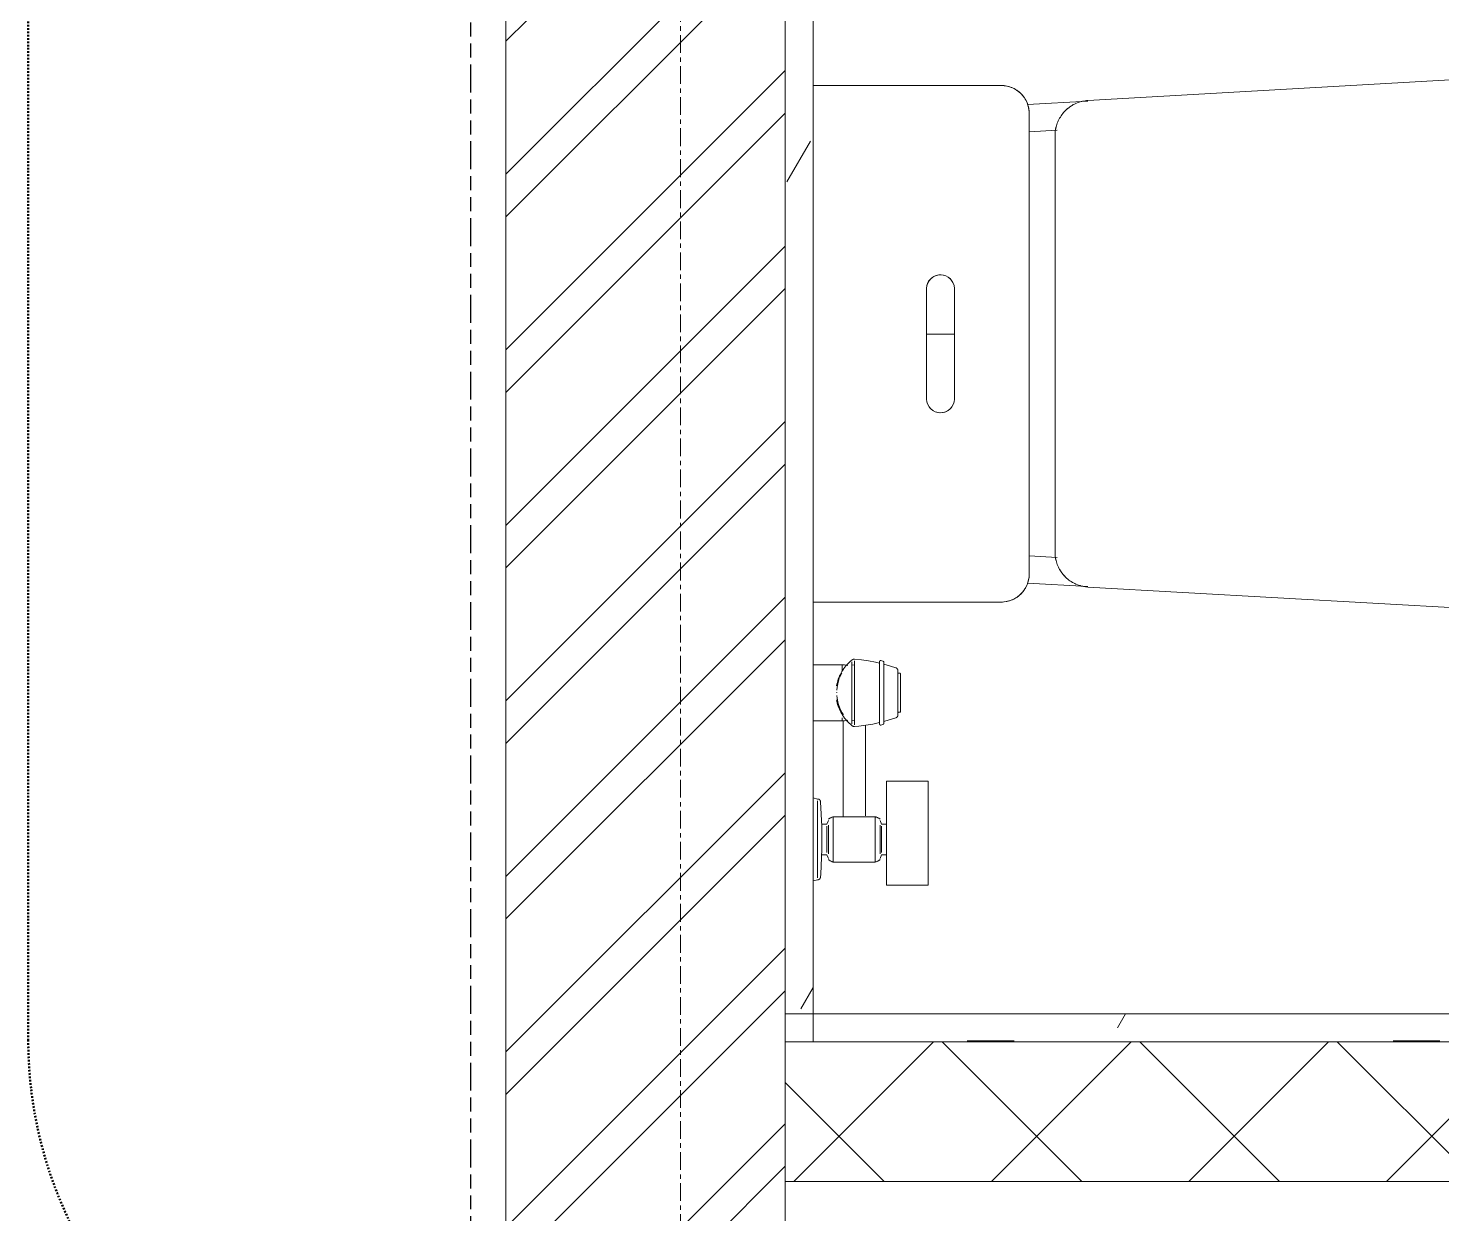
# Model space of a CAD drawing. Header units: millimetres. Extents: x -14329 to 996201, y -409013 to 338495.
# Drawn here: x -7581 to -6569, y -4086 to -3237 of the extents above; entities that cross this region are included whole.
import ezdxf

# ---------------------------------------------------------------- set-up
doc = ezdxf.new("R2010")
doc.units = ezdxf.units.MM
for name, pattern in [('Callout Boundary', [2.38125, 1.190625, -1.190625]), ('Double dash', [55, 20, -5, 10, -5, 10, -5]), ('Grid Line', [22.225, 12.7, -3.175, 3.175, -3.175])]:
    doc.linetypes.add(name, pattern=pattern)
for name, color, linetype, lineweight in [('A-ANNO-SYMB', 150, 'Continuous', 9), ('A-WALL', 113, 'Continuous', 9), ('A-WALL-PATT', 111, 'Continuous', 18), ('C-PROP-LINE', 91, 'Double dash', 25), ('P-SANR-FIXT', 6, 'Continuous', 9), ('S-GRID', 1, 'Continuous', 9)]:
    doc.layers.add(name, color=color, linetype=linetype, lineweight=lineweight)
pattern_1 = [(0, (0, 0), (406.4, 101.6), [33.528, -271.272, 33.528, -271.272, -1625.6]), (0, (0, 0), (406.4, 101.6), [-609.6, 33.528, -576.072, 33.528, -271.272, -711.2]), (0, (0, 0), (406.4, 101.6), [-1524, 33.528, -169.672, 33.528, -474.472]), (120, (152.4, 50.8), (-291.1882, 301.1527), [33.528, -271.272, 33.528, -271.272, -1625.6]), (120, (152.4, 50.8), (-291.1882, 301.1527), [-609.6, 33.528, -576.072, 33.528, -271.272, -711.2]), (120, (152.4, 50.8), (-291.1882, 301.1527), [-1524, 33.528, -169.672, 33.528, -474.472]), (240, (203.2, 254), (-115.2118, -402.7527), [33.528, -271.272, 33.528, -271.272, -1625.6]), (240, (203.2, 254), (-115.2118, -402.7527), [-609.6, 33.528, -576.072, 33.528, -271.272, -711.2]), (240, (203.2, 254), (-115.2118, -402.7527), [-1524, 33.528, -169.672, 33.528, -474.472])]

# ---------------------------------------------------------------- blocks, each defined once
blk = doc.blocks.new('Water_Closet_Toilet_19179 - 540 x 360mm-V6-Ground Floor Lvl')
at = {"layer": 'P-SANR-FIXT'}
for p, q in [((-185, 134.8), (-185, 0.1)), ((185, 0.1), (185, 134.8)), ((-39.7, 53.6), (39.7, 53.6)), ((6.9, 53.6), (-39.7, 53.6)), ((6.9, 33.6), (6.9, 53.6)), ((39.7, 53.6), (6.9, 53.6)), ((6.9, 53.6), (6.9, 33.6)), ((6.9, 33.6), (6.9, 53.6)), ((-39.7, 33.6), (39.7, 33.6)), ((-39.7, 33.6), (6.9, 33.6)), ((6.9, 33.6), (39.7, 33.6)), ((-185, 0.1), (-185, -0.7)), ((-171.5, -18.7), (-173.9, -62)), ((-153, -39.9), (-151.8, -19.9)), ((-145, -19.9), (145, -19.9)), ((151.8, -19.9), (153, -39.9)), ((173.9, -62), (171.5, -18.7)), ((149.3, -38.4), (-149.3, -38.4)), ((-163.4, -42.8), (-164.2, -43.4)), ((169.1, -48.2), (168.5, -47.4)), ((-174.3, -62), (-189.7, -333.9)), ((189.7, -333.9), (174.3, -62))]:
    blk.add_line(p, q, dxfattribs=at)
at = {"layer": 'P-SANR-FIXT', "flags": 128}
for points in [[(185, -0.9), (185, -0.1), (185, 0.1)], [(-145, -19.9), (-151.9, -19.9), (-158.7, -19.9), (-165, -19.9)], [(165, -19.9), (158.7, -19.9), (151.9, -19.9), (145, -19.9)], [(-149.3, -38.4), (-150.3, -38.4), (-151.3, -38.5), (-152.3, -38.6), (-153.3, -38.7), (-154.3, -38.9), (-155.2, -39.1), (-156.2, -39.4), (-157.2, -39.7), (-158.1, -40), (-159, -40.4), (-159.9, -40.8), (-160.8, -41.2), (-161.7, -41.7), (-162.6, -42.2), (-163.4, -42.8), (-164.2, -43.4), (-165, -44), (-165.8, -44.6), (-166.5, -45.3), (-167.2, -46), (-167.9, -46.7), (-168.6, -47.5), (-169.2, -48.3), (-169.8, -49.1), (-170.3, -49.9), (-170.9, -50.8), (-171.3, -51.6), (-171.8, -52.5), (-172.2, -53.4), (-172.6, -54.4), (-172.9, -55.3), (-173.2, -56.3), (-173.5, -57.2), (-173.7, -58.2), (-173.9, -59.2), (-174.1, -60.2), (-174.2, -61.2), (-174.3, -62)], [(-149.3, -38.4), (-150.3, -38.4), (-151.3, -38.5), (-152.3, -38.6), (-153.3, -38.7), (-154.3, -38.9), (-155.2, -39.1)], [(174.3, -62), (174.2, -61), (174.1, -60), (173.9, -59), (173.7, -58), (173.5, -57.1), (173.2, -56.1), (172.9, -55.2), (172.5, -54.2), (172.2, -53.3), (171.7, -52.4), (171.3, -51.5), (170.8, -50.6), (170.3, -49.8), (169.7, -49), (169.1, -48.2), (168.5, -47.4), (167.8, -46.6), (167.1, -45.9), (166.4, -45.2), (165.7, -44.5), (164.9, -43.9), (164.1, -43.3), (163.3, -42.7), (162.4, -42.2), (161.6, -41.7), (160.7, -41.2), (159.8, -40.7), (158.9, -40.3), (158, -40), (157, -39.6), (156.1, -39.4), (155.1, -39.1), (154.1, -38.9), (153.1, -38.7), (152.1, -38.6), (151.1, -38.5), (150.1, -38.4), (149.3, -38.4)], [(155.1, -39.1), (154.1, -38.9), (153.1, -38.7), (152.1, -38.6), (151.1, -38.5), (150.1, -38.4), (149.3, -38.4)], [(-173.2, -56.3), (-173.5, -57.2), (-173.7, -58.2), (-173.9, -59.2), (-174.1, -60.2), (-174.2, -61.2), (-174.3, -62)], [(174.3, -62), (174.2, -61), (174.1, -60), (173.9, -59), (173.7, -58), (173.5, -57.1), (173.2, -56.1)], [(-189.7, -333.9), (-190, -341.5), (-189.9, -349.1), (-189.6, -356.7), (-189, -364.3), (-188.1, -371.8), (-186.8, -379.3), (-185.3, -386.7), (-183.5, -394.1), (-181.3, -401.4), (-178.9, -408.6), (-176.2, -415.7), (-173.2, -422.7), (-170, -429.6), (-166.4, -436.3), (-162.6, -442.9), (-158.6, -449.3), (-154.3, -455.6), (-149.7, -461.7), (-144.9, -467.5), (-139.9, -473.2), (-134.6, -478.7), (-129.2, -484), (-123.5, -489.1), (-117.6, -493.9), (-111.6, -498.5), (-105.3, -502.8), (-98.9, -506.9), (-92.3, -510.7), (-85.6, -514.3), (-78.8, -517.6), (-71.8, -520.6), (-64.7, -523.3), (-57.5, -525.8), (-50.2, -527.9), (-42.9, -529.8), (-35.4, -531.3), (-27.9, -532.6), (-20.4, -533.6), (-12.8, -534.2), (-5.2, -534.6), (2.4, -534.7), (10, -534.4), (17.5, -533.9), (25.1, -533), (32.6, -531.9), (40.1, -530.4), (47.5, -528.6), (54.8, -526.6), (62, -524.3), (69.1, -521.6), (76.2, -518.7), (83.1, -515.5), (89.8, -512.1), (96.5, -508.4), (102.9, -504.4), (109.2, -500.1), (115.4, -495.6), (121.3, -490.9), (127.1, -485.9), (132.6, -480.7), (137.9, -475.3), (143.1, -469.7), (147.9, -463.9), (152.6, -457.9), (157, -451.7), (161.1, -445.3), (165, -438.8), (168.7, -432.1), (172, -425.3), (175.1, -418.4), (177.9, -411.3), (180.5, -404.1), (182.7, -396.9), (184.6, -389.5), (186.3, -382.1), (187.6, -374.6), (188.7, -367.1), (189.4, -359.5), (189.9, -351.9), (190, -344.3), (189.8, -336.8), (189.7, -333.9)], [(-189.7, -333.9), (-190, -341.5), (-189.9, -349.1), (-189.6, -356.7), (-189, -364.3), (-188.1, -371.8), (-186.8, -379.3), (-185.3, -386.7), (-183.5, -394.1), (-181.3, -401.4), (-178.9, -408.6), (-176.2, -415.7), (-173.2, -422.7), (-170, -429.6), (-166.4, -436.3), (-162.6, -442.9), (-158.6, -449.3), (-154.3, -455.6), (-149.7, -461.7), (-145.2, -467.2)], [(-189.4, -335.5), (-189.7, -341.5), (-189.6, -349.1), (-189.3, -356.7), (-188.7, -364.2), (-187.7, -371.8), (-186.6, -378.5)], [(-144.9, -467.5), (-139.9, -473.2), (-134.6, -478.7), (-129.2, -484), (-123.5, -489.1), (-117.6, -493.9), (-111.6, -498.5), (-105.3, -502.8), (-98.9, -506.9), (-92.3, -510.7), (-85.6, -514.3), (-78.8, -517.6), (-71.8, -520.6), (-64.7, -523.3), (-57.5, -525.8), (-50.2, -527.9), (-42.9, -529.8), (-35.4, -531.3), (-27.9, -532.6), (-20.4, -533.6), (-12.8, -534.2), (-5.2, -534.6), (2.4, -534.7), (10, -534.4), (17.5, -533.9), (25.1, -533), (32.6, -531.9), (40.1, -530.4), (47.5, -528.6), (54.8, -526.6), (62, -524.3), (69.1, -521.6), (76.2, -518.7), (83.1, -515.5), (89.8, -512.1), (96.5, -508.4), (102.9, -504.4), (109.2, -500.1), (115.4, -495.6), (121.3, -490.9), (127.1, -485.9), (132.6, -480.7), (137.9, -475.3), (143.1, -469.7), (147.9, -463.9), (152.6, -457.9), (157, -451.7), (161.1, -445.3), (165, -438.8), (168.7, -432.1), (172, -425.3), (175.1, -418.4), (177.9, -411.3), (180.5, -404.1), (182.7, -396.9), (184.6, -389.5), (186.3, -382.1), (187.6, -374.6), (188.7, -367.1), (189.4, -359.5), (189.9, -351.9), (190, -344.3), (189.8, -336.8), (189.7, -333.9)], [(186.6, -378.3), (187.3, -374.6), (188.4, -367.1), (189.1, -359.5), (189.6, -351.9), (189.7, -344.3), (189.5, -336.8), (189.5, -335.3)], [(-185.4, -384.5), (-185, -386.7), (-183.2, -394), (-181, -401.3), (-178.6, -408.5), (-175.9, -415.6), (-173, -422.6)], [(172.5, -423.6), (174.8, -418.2), (177.6, -411.2), (180.2, -404), (182.4, -396.8), (184.3, -389.4), (185.4, -384.5)], [(-169.5, -429.8), (-166.2, -436.2), (-162.4, -442.7), (-158.3, -449.1), (-154, -455.4), (-149.5, -461.5), (-148.4, -462.7)], [(148.4, -462.8), (152.3, -457.7), (156.7, -451.5), (160.9, -445.2), (164.8, -438.6), (168.4, -432), (169.3, -430.1)], [(-139.7, -473), (-134.4, -478.5), (-129, -483.8), (-123.3, -488.8), (-117.4, -493.6), (-115.2, -495.3)], [(115.2, -495.4), (121.1, -490.7), (126.9, -485.7), (132.4, -480.5), (137.7, -475.1)], [(-107.7, -500.8), (-105.1, -502.6), (-98.7, -506.6), (-92.2, -510.5), (-85.5, -514), (-78.6, -517.3), (-74.6, -519)], [(74.4, -519.1), (76, -518.5), (82.9, -515.3), (89.7, -511.8), (96.3, -508.1), (102.8, -504.1), (107.9, -500.7)], [(-66.9, -522.1), (-64.6, -523), (-57.4, -525.5), (-50.1, -527.6), (-42.8, -529.5), (-35.4, -531), (-28.4, -532.2)], [(28.7, -532.1), (32.6, -531.5), (40, -530.1), (47.4, -528.3), (54.7, -526.3), (61.9, -524), (65.9, -522.5)], [(-19.9, -533.3), (-12.8, -533.9), (-5.2, -534.3), (2.4, -534.3), (10, -534.1), (17.5, -533.6), (20.8, -533.2)]]:
    blk.add_lwpolyline(points, dxfattribs=at)
at = {"layer": 'P-SANR-FIXT'}
for centre, radius, start, end in [((-39.4, 43.6), 10, 91.7704, 268.2296), ((-39.4, 43.6), 10, 91.7704, 268.2296), ((-39.4, 43.6), 10, 106.4754, 150.5901), ((39.4, 43.6), 10, 271.7704, 88.2296), ((39.4, 43.6), 10, 271.7704, 88.2296), ((39.4, 43.6), 10, 286.4754, 88.2296), ((-39.4, 43.6), 10, 165.2951, 253.5246), ((-165, 0.1), 20, 180, 225), ((165, 0.1), 20, 315, 360), ((-165, 0.1), 20, 225, 270), ((165, 0.1), 20, 270, 315), ((-149.3, -63.4), 25, 90, 104.4584), ((149.3, -63.4), 25, 75.5416, 90), ((-149.3, -63.4), 25, 118.9167, 133.3751), ((149.3, -63.4), 25, 32.1666, 46.6249), ((-149.3, -63.4), 25, 162.2918, 176.7501), ((149.3, -63.4), 25, 3.2499, 17.7082), ((0, -344.7), 190, 176.7501, 178.4923), ((0, -344.7), 190, 1.5077, 3.2499), ((0, -344.7), 190, 268.3608, 270)]:
    blk.add_arc(centre, radius, start, end, dxfattribs=at)
blk.add_open_spline([(-165, -19.9), (-167.9, -19.9), (-172.1, -18.9), (-176.8, -16.2), (-179.7, -13.6), (-182.1, -10.5), (-184.3, -6), (-185, -2.3), (-185, 0.1)], degree=3, knots=[0, 0, 0, 0, 0.25, 0.375, 0.5, 0.625, 0.75, 1, 1, 1, 1], dxfattribs=at)
blk.add_open_spline([(185, 0.1), (185, -1.3), (184.7, -4.1), (183.4, -8.1), (181.2, -11.9), (178.2, -15.2), (174.4, -17.8), (169.9, -19.5), (166.7, -19.9), (165, -19.9)], degree=3, dxfattribs=at)
blk = doc.blocks.new('HANDSPRAY SHATTAF - Shattaf-831107-Ground Floor Lvl')
at = {"layer": 'P-SANR-FIXT'}
for p, q in [((-6998, -3692.8), (-7018.9, -3692.8)), ((-6998, -3692.8), (-6998, -3696.1)), ((-6991.2, -3690.6), (-6991.2, -3712.8)), ((-6989.4, -3692.8), (-6991.2, -3693)), ((-6989.1, -3689.9), (-6989.1, -3712.8)), ((-6971.3, -3712.8), (-6971.3, -3692.5)), ((-6970.3, -3689.8), (-6968.9, -3690.1)), ((-6998.2, -3698.7), (-6999.7, -3701.7)), ((-6998, -3696.1), (-6998, -3697)), ((-6989.1, -3698.7), (-6989.1, -3694.7)), ((-6968.3, -3712.8), (-6968.3, -3693.9)), ((-6956.8, -3698.8), (-6957.6, -3698.8)), ((-6956.3, -3702), (-6956.3, -3703.6)), ((-6956.3, -3703.6), (-6956.3, -3702)), ((-7002, -3712.5), (-7002, -3712.8)), ((-7002, -3712.8), (-7002, -3712.8)), ((-7001.9, -3712.6), (-7001.9, -3712.8)), ((-6991.2, -3712.8), (-6991.2, -3735.1)), ((-6989.1, -3712.8), (-6989.1, -3712.6)), ((-6989.1, -3712.8), (-6989.1, -3735.7)), ((-6971.3, -3733.1), (-6971.3, -3712.8)), ((-6968.3, -3727.3), (-6968.3, -3712.8)), ((-6956.3, -3703.3), (-6956.3, -3705)), ((-6956.3, -3705), (-6956.3, -3703.3)), ((-6956.3, -3703.4), (-6956.3, -3705)), ((-6956.3, -3705), (-6956.3, -3703.4)), ((-6956.3, -3706.9), (-6956.3, -3708.5)), ((-6956.3, -3708.5), (-6956.3, -3706.9)), ((-6956.3, -3707), (-6956.3, -3708.7)), ((-6956.3, -3708.7), (-6956.3, -3707)), ((-6956.3, -3707.2), (-6956.3, -3708.9)), ((-6956.3, -3708.9), (-6956.3, -3707.2)), ((-6956.3, -3708.4), (-6956.3, -3710)), ((-6956.3, -3710), (-6956.3, -3708.4)), ((-6956.3, -3708.6), (-6956.3, -3710.2)), ((-6956.3, -3710.2), (-6956.3, -3708.6)), ((-6956.3, -3712.8), (-6956.3, -3712)), ((-6956.3, -3712), (-6956.3, -3712.8)), ((-6956.3, -3712.8), (-6956.3, -3712)), ((-6956.3, -3712), (-6956.3, -3712.8)), ((-6956.3, -3712.8), (-6956.3, -3712)), ((-6956.3, -3712), (-6956.3, -3712.8)), ((-6956.3, -3712.8), (-6956.3, -3712)), ((-6956.3, -3712), (-6956.3, -3712.8)), ((-6956.3, -3712.8), (-6956.3, -3712)), ((-6956.3, -3712), (-6956.3, -3712.8)), ((-6956.3, -3712.8), (-6956.3, -3713.7)), ((-6956.3, -3713.7), (-6956.3, -3712.8)), ((-6956.3, -3712.8), (-6956.3, -3713.7)), ((-6956.3, -3713.7), (-6956.3, -3712.8)), ((-6956.3, -3712.8), (-6956.3, -3713.7)), ((-6956.3, -3713.7), (-6956.3, -3712.8)), ((-6956.3, -3712.8), (-6956.3, -3713.7)), ((-6956.3, -3713.7), (-6956.3, -3712.8)), ((-6956.3, -3712.8), (-6956.3, -3713.7)), ((-6956.3, -3713.7), (-6956.3, -3712.8)), ((-6956.3, -3715.4), (-6956.3, -3717.1)), ((-6956.3, -3717.1), (-6956.3, -3715.4)), ((-6956.3, -3715.6), (-6956.3, -3717.3)), ((-6956.3, -3717.3), (-6956.3, -3715.6)), ((-6956.3, -3716.8), (-6956.3, -3718.5)), ((-6956.3, -3718.5), (-6956.3, -3716.8)), ((-6956.3, -3717), (-6956.3, -3718.6)), ((-6956.3, -3718.6), (-6956.3, -3717)), ((-6956.3, -3717.1), (-6956.3, -3718.8)), ((-6956.3, -3718.8), (-6956.3, -3717.1)), ((-6956.3, -3720.6), (-6956.3, -3722.3)), ((-6956.3, -3722.3), (-6956.3, -3720.6)), ((-6956.3, -3720.7), (-6956.3, -3722.3)), ((-6956.3, -3722.3), (-6956.3, -3720.7)), ((-6956.3, -3722), (-6956.3, -3723.7)), ((-6956.3, -3723.7), (-6956.3, -3722)), ((-7018.9, -3732.8), (-6998, -3732.8)), ((-6998, -3730.7), (-6998, -3732.8)), ((-6991.2, -3732.6), (-6989.4, -3732.8)), ((-6989.1, -3731.6), (-6989.1, -3727)), ((-6957.6, -3726.8), (-6956.8, -3726.8)), ((-6968.9, -3735.6), (-6970.3, -3735.9)), ((-6936.5, -3776.1), (-6966.2, -3776.1)), ((-6966.2, -3781.9), (-6966.2, -3776.1)), ((-6966.2, -3840.2), (-6966.2, -3781.9)), ((-6936.5, -3776.1), (-6936.5, -3781.9)), ((-6936.5, -3781.9), (-6936.5, -3840.2)), ((-7015.6, -3788.9), (-7018.9, -3788.1)), ((-7015.6, -3790.3), (-7015.6, -3817.8)), ((-7007.9, -3804.3), (-7008.9, -3806.8)), ((-6989.4, -3801.6), (-7004.4, -3801.6)), ((-7004.4, -3817.8), (-7004.4, -3801.6)), ((-6974.4, -3801.6), (-6989.4, -3801.6)), ((-6974.4, -3817.8), (-6974.4, -3801.6)), ((-6969.9, -3806.8), (-6970.9, -3804.3)), ((-7008.9, -3806.8), (-7012.5, -3806.8)), ((-7012.5, -3817.8), (-7012.5, -3808.3)), ((-7008.9, -3817.8), (-7008.9, -3808.3)), ((-7007.9, -3817.8), (-7007.9, -3807.6)), ((-7007.9, -3817.8), (-7007.9, -3808.2)), ((-6970.9, -3817.8), (-6970.9, -3807.6)), ((-6970.9, -3817.8), (-6970.9, -3808.2)), ((-6966.2, -3806.8), (-6969.9, -3806.8)), ((-6969.9, -3817.8), (-6969.9, -3808.3)), ((-7015.6, -3817.8), (-7015.6, -3845.3)), ((-7012.5, -3827.3), (-7012.5, -3817.8)), ((-7008.9, -3827.3), (-7008.9, -3817.8)), ((-7007.9, -3827.4), (-7007.9, -3817.8)), ((-7007.9, -3828.1), (-7007.9, -3817.8)), ((-7004.4, -3834.1), (-7004.4, -3817.8)), ((-6974.4, -3834.1), (-6974.4, -3817.8)), ((-6970.9, -3828.1), (-6970.9, -3817.8)), ((-6970.9, -3827.4), (-6970.9, -3817.8)), ((-6969.9, -3827.3), (-6969.9, -3817.8)), ((-7012.5, -3828.8), (-7008.9, -3828.8)), ((-7008.9, -3828.8), (-7007.9, -3831.4)), ((-7004.4, -3834.1), (-6989.4, -3834.1)), ((-6989.4, -3834.1), (-6974.4, -3834.1)), ((-6970.9, -3831.4), (-6969.9, -3828.8)), ((-6969.9, -3828.8), (-6966.2, -3828.8)), ((-6966.2, -3850.7), (-6966.2, -3840.2)), ((-6936.5, -3840.2), (-6936.5, -3850.7)), ((-7018.9, -3847.5), (-7015.6, -3846.7)), ((-6966.2, -3850.7), (-6936.5, -3850.7))]:
    blk.add_line(p, q, dxfattribs=at)
at = {"layer": 'P-SANR-FIXT', "flags": 128}
for points in [[(-7002, -3707.8), (-7001.8, -3706.6), (-7001.5, -3705.4), (-7001.2, -3704.2), (-7000.8, -3703), (-7000.3, -3701.9), (-6999.9, -3700.7), (-6999.3, -3699.6), (-6998.8, -3698.6), (-6998.2, -3697.5), (-6997.5, -3696.5), (-6996.8, -3695.4), (-6996.1, -3694.5), (-6995.3, -3693.5), (-6994.5, -3692.6), (-6993.6, -3691.7), (-6992.8, -3690.8), (-6991.9, -3690), (-6991.2, -3689.5)], [(-6998, -3692.8), (-6997.2, -3692.8), (-6996.4, -3692.9), (-6995.6, -3693), (-6994.9, -3693.1), (-6994.1, -3693.2)], [(-6991.2, -3689.5), (-6991.1, -3689.4), (-6991, -3689.3), (-6990.9, -3689.2), (-6990.8, -3689.2), (-6990.8, -3689.1), (-6990.7, -3689.1), (-6990.6, -3689), (-6990.5, -3689), (-6990.4, -3688.9), (-6990.3, -3688.9), (-6990.2, -3688.9), (-6990.1, -3688.8), (-6990, -3688.8), (-6989.9, -3688.8), (-6989.8, -3688.7), (-6989.7, -3688.7), (-6989.6, -3688.7), (-6989.4, -3688.7), (-6989.3, -3688.7), (-6989.2, -3688.7), (-6989.1, -3688.7)], [(-6989.1, -3692.8), (-6989.3, -3692.8), (-6989.4, -3692.8)], [(-6989.1, -3688.7), (-6984.1, -3689.2), (-6979.2, -3689.9), (-6974.2, -3690.8), (-6971.3, -3691.5)], [(-6971.3, -3690.5), (-6971.3, -3690.5), (-6971.3, -3690.5), (-6971.3, -3690.5), (-6971.3, -3690.4), (-6971.2, -3690.4), (-6971.2, -3690.4), (-6971.2, -3690.3), (-6971.2, -3690.3), (-6971.2, -3690.3), (-6971.2, -3690.2), (-6971.2, -3690.2), (-6971.2, -3690.2), (-6971.2, -3690.2), (-6971.1, -3690.1), (-6971.1, -3690.1), (-6971.1, -3690.1), (-6971.1, -3690), (-6971.1, -3690), (-6971, -3690), (-6971, -3690), (-6971, -3690), (-6971, -3689.9), (-6970.9, -3689.9), (-6970.9, -3689.9), (-6970.9, -3689.9), (-6970.9, -3689.9), (-6970.8, -3689.8), (-6970.8, -3689.8), (-6970.8, -3689.8), (-6970.8, -3689.8), (-6970.7, -3689.8), (-6970.7, -3689.8), (-6970.7, -3689.8), (-6970.6, -3689.8), (-6970.6, -3689.8), (-6970.6, -3689.8), (-6970.5, -3689.8), (-6970.5, -3689.7), (-6970.5, -3689.7), (-6970.4, -3689.7), (-6970.4, -3689.7), (-6970.4, -3689.8), (-6970.3, -3689.8), (-6970.3, -3689.8), (-6970.3, -3689.8)], [(-6971.3, -3692.1), (-6971.3, -3691.8), (-6971.3, -3691.5), (-6971.3, -3691.2), (-6971.3, -3691), (-6971.3, -3690.9), (-6971.3, -3690.7), (-6971.3, -3690.6), (-6971.3, -3690.6), (-6971.3, -3690.5)], [(-6971.3, -3690.5), (-6971.3, -3690.6), (-6971.3, -3690.6), (-6971.3, -3690.7), (-6971.3, -3690.8), (-6971.3, -3691), (-6971.3, -3691.2), (-6971.3, -3691.4), (-6971.3, -3691.7), (-6971.3, -3692), (-6971.3, -3692.3), (-6971.3, -3692.7), (-6971.3, -3693.1), (-6971.3, -3693.5), (-6971.3, -3694), (-6971.3, -3694.4), (-6971.3, -3695), (-6971.3, -3695.5), (-6971.3, -3696.1), (-6971.3, -3696.7), (-6971.3, -3697.3), (-6971.3, -3698), (-6971.3, -3698.6), (-6971.3, -3699.3), (-6971.3, -3700.1), (-6971.3, -3700.8), (-6971.3, -3701.6), (-6971.3, -3702.3), (-6971.3, -3703.1), (-6971.3, -3703.9), (-6971.3, -3704.8), (-6971.3, -3705.6), (-6971.3, -3706.4), (-6971.3, -3707.3), (-6971.3, -3708.2), (-6971.3, -3709), (-6971.3, -3709.9), (-6971.3, -3710.8), (-6971.3, -3711.7), (-6971.3, -3712.6), (-6971.3, -3712.8)], [(-6968.9, -3690.1), (-6968.8, -3690.1), (-6968.8, -3690.1), (-6968.8, -3690.1), (-6968.7, -3690.1), (-6968.7, -3690.2), (-6968.7, -3690.2), (-6968.7, -3690.2), (-6968.6, -3690.2), (-6968.6, -3690.2), (-6968.6, -3690.2), (-6968.6, -3690.3), (-6968.5, -3690.3), (-6968.5, -3690.3), (-6968.5, -3690.3), (-6968.5, -3690.4), (-6968.4, -3690.4), (-6968.4, -3690.4), (-6968.4, -3690.4), (-6968.4, -3690.5), (-6968.4, -3690.5), (-6968.4, -3690.5), (-6968.3, -3690.5), (-6968.3, -3690.6), (-6968.3, -3690.6), (-6968.3, -3690.6), (-6968.3, -3690.7), (-6968.3, -3690.7), (-6968.3, -3690.7), (-6968.3, -3690.7), (-6968.3, -3690.8), (-6968.3, -3690.8), (-6968.3, -3690.8), (-6968.3, -3690.9), (-6968.3, -3690.9)], [(-6968.3, -3712.8), (-6968.3, -3712), (-6968.3, -3711.1), (-6968.3, -3710.2), (-6968.3, -3709.3), (-6968.3, -3708.5), (-6968.3, -3707.6), (-6968.3, -3706.8), (-6968.3, -3705.9), (-6968.3, -3705.1), (-6968.3, -3704.3), (-6968.3, -3703.5), (-6968.3, -3702.7), (-6968.3, -3701.9), (-6968.3, -3701.2), (-6968.3, -3700.4), (-6968.3, -3699.7), (-6968.3, -3699), (-6968.3, -3698.4), (-6968.3, -3697.7), (-6968.3, -3697.1), (-6968.3, -3696.5), (-6968.3, -3695.9), (-6968.3, -3695.4), (-6968.3, -3694.9), (-6968.3, -3694.4), (-6968.3, -3693.9), (-6968.3, -3693.5), (-6968.3, -3693.1), (-6968.3, -3692.7), (-6968.3, -3692.4), (-6968.3, -3692.1), (-6968.3, -3691.8), (-6968.3, -3691.6), (-6968.3, -3691.4), (-6968.3, -3691.2), (-6968.3, -3691.1), (-6968.3, -3691), (-6968.3, -3690.9), (-6968.3, -3690.9)], [(-6968.3, -3690.9), (-6968.3, -3690.9), (-6968.3, -3691), (-6968.3, -3691), (-6968.3, -3691.2), (-6968.3, -3691.3), (-6968.3, -3691.5), (-6968.3, -3691.7), (-6968.3, -3692), (-6968.3, -3692.3), (-6968.3, -3692.6), (-6968.3, -3693), (-6968.3, -3693.4), (-6968.3, -3693.8), (-6968.3, -3694.2), (-6968.3, -3694.7)], [(-6968.3, -3692.3), (-6963.4, -3693.7), (-6959.6, -3694.9)], [(-7000.1, -3702.5), (-7000.9, -3705.2), (-7001.6, -3708.9), (-7001.8, -3710.9)], [(-6959.6, -3694.9), (-6959.6, -3694.9), (-6959.5, -3694.9), (-6959.4, -3695), (-6959.3, -3695), (-6959.3, -3695), (-6959.2, -3695.1), (-6959.1, -3695.1), (-6959.1, -3695.2), (-6959, -3695.2), (-6958.9, -3695.3), (-6958.9, -3695.3), (-6958.8, -3695.4), (-6958.8, -3695.4), (-6958.7, -3695.5), (-6958.7, -3695.6), (-6958.6, -3695.6), (-6958.6, -3695.7), (-6958.5, -3695.8), (-6958.5, -3695.8), (-6958.5, -3695.9), (-6958.4, -3696), (-6958.4, -3696), (-6958.4, -3696.1), (-6958.3, -3696.2), (-6958.3, -3696.3), (-6958.3, -3696.3), (-6958.3, -3696.4), (-6958.3, -3696.5), (-6958.3, -3696.6), (-6958.3, -3696.7), (-6958.3, -3696.7), (-6958.3, -3696.8)], [(-6958.3, -3712.8), (-6958.3, -3712.2), (-6958.3, -3711.5), (-6958.3, -3710.9), (-6958.3, -3710.3), (-6958.3, -3709.6), (-6958.3, -3709), (-6958.3, -3708.4), (-6958.3, -3707.8), (-6958.3, -3707.2), (-6958.3, -3706.6), (-6958.3, -3706), (-6958.3, -3705.4), (-6958.3, -3704.8), (-6958.3, -3704.3), (-6958.3, -3703.8), (-6958.3, -3703.2), (-6958.3, -3702.7), (-6958.3, -3702.2), (-6958.3, -3701.8), (-6958.3, -3701.3), (-6958.3, -3700.9), (-6958.3, -3700.4), (-6958.3, -3700), (-6958.3, -3699.7), (-6958.3, -3699.3), (-6958.3, -3699), (-6958.3, -3698.7), (-6958.3, -3698.4), (-6958.3, -3698.1), (-6958.3, -3697.9), (-6958.3, -3697.6), (-6958.3, -3697.4), (-6958.3, -3697.3), (-6958.3, -3697.1), (-6958.3, -3697), (-6958.3, -3696.9), (-6958.3, -3696.8), (-6958.3, -3696.8), (-6958.3, -3696.8)], [(-6958.3, -3696.8), (-6958.3, -3696.8), (-6958.3, -3696.8), (-6958.3, -3696.9), (-6958.3, -3697), (-6958.3, -3697.1), (-6958.3, -3697.2), (-6958.3, -3697.4), (-6958.3, -3697.6), (-6958.3, -3697.8), (-6958.3, -3698), (-6958.3, -3698.3), (-6958.3, -3698.6), (-6958.3, -3698.9), (-6958.3, -3699.2), (-6958.3, -3699.6), (-6958.3, -3699.9), (-6958.3, -3700.3), (-6958.3, -3700.7), (-6958.3, -3701.2), (-6958.3, -3701.6), (-6958.3, -3702.1), (-6958.3, -3702.6), (-6958.3, -3703.1), (-6958.3, -3703.6), (-6958.3, -3704.1), (-6958.3, -3704.7), (-6958.3, -3705.3), (-6958.3, -3705.8), (-6958.3, -3706.4), (-6958.3, -3707), (-6958.3, -3707.6), (-6958.3, -3708.2), (-6958.3, -3708.8), (-6958.3, -3709.5), (-6958.3, -3710.1), (-6958.3, -3710.7), (-6958.3, -3711.4), (-6958.3, -3712), (-6958.3, -3712.7), (-6958.3, -3712.8)], [(-6958.3, -3698.1), (-6958.3, -3698.2), (-6958.3, -3698.2), (-6958.3, -3698.2), (-6958.3, -3698.2), (-6958.2, -3698.3), (-6958.2, -3698.3), (-6958.2, -3698.3), (-6958.2, -3698.4), (-6958.2, -3698.4), (-6958.2, -3698.4), (-6958.2, -3698.4), (-6958.2, -3698.5), (-6958.2, -3698.5), (-6958.2, -3698.5), (-6958.1, -3698.5), (-6958.1, -3698.5), (-6958.1, -3698.6), (-6958.1, -3698.6), (-6958.1, -3698.6), (-6958.1, -3698.6), (-6958, -3698.7), (-6958, -3698.7), (-6958, -3698.7), (-6958, -3698.7), (-6957.9, -3698.7), (-6957.9, -3698.7), (-6957.9, -3698.7), (-6957.9, -3698.8), (-6957.8, -3698.8), (-6957.8, -3698.8), (-6957.8, -3698.8), (-6957.8, -3698.8), (-6957.7, -3698.8), (-6957.7, -3698.8), (-6957.7, -3698.8), (-6957.7, -3698.8), (-6957.6, -3698.8), (-6957.6, -3698.8), (-6957.6, -3698.8), (-6957.6, -3698.8)], [(-6956.8, -3698.8), (-6956.7, -3698.8), (-6956.7, -3698.8), (-6956.7, -3698.8), (-6956.7, -3698.8), (-6956.7, -3698.8), (-6956.6, -3698.8), (-6956.6, -3698.8), (-6956.6, -3698.9), (-6956.6, -3698.9), (-6956.6, -3698.9), (-6956.5, -3698.9), (-6956.5, -3698.9), (-6956.5, -3698.9), (-6956.5, -3698.9), (-6956.5, -3698.9), (-6956.5, -3698.9), (-6956.4, -3698.9), (-6956.4, -3699), (-6956.4, -3699), (-6956.4, -3699), (-6956.4, -3699), (-6956.4, -3699), (-6956.4, -3699), (-6956.4, -3699), (-6956.3, -3699.1), (-6956.3, -3699.1), (-6956.3, -3699.1), (-6956.3, -3699.1), (-6956.3, -3699.1), (-6956.3, -3699.1), (-6956.3, -3699.2), (-6956.3, -3699.2), (-6956.3, -3699.2), (-6956.3, -3699.2), (-6956.3, -3699.2), (-6956.3, -3699.3), (-6956.3, -3699.3), (-6956.3, -3699.3), (-6956.3, -3699.3), (-6956.3, -3699.3)], [(-6956.3, -3712.8), (-6956.3, -3712.3), (-6956.3, -3711.8), (-6956.3, -3711.2), (-6956.3, -3710.7), (-6956.3, -3710.1), (-6956.3, -3709.6), (-6956.3, -3709.1), (-6956.3, -3708.6), (-6956.3, -3708.1), (-6956.3, -3707.6), (-6956.3, -3707.1), (-6956.3, -3706.6), (-6956.3, -3706.1), (-6956.3, -3705.7), (-6956.3, -3705.2), (-6956.3, -3704.8), (-6956.3, -3704.3), (-6956.3, -3703.9), (-6956.3, -3703.5), (-6956.3, -3703.1), (-6956.3, -3702.8), (-6956.3, -3702.4), (-6956.3, -3702.1), (-6956.3, -3701.8), (-6956.3, -3701.5), (-6956.3, -3701.2), (-6956.3, -3700.9), (-6956.3, -3700.7), (-6956.3, -3700.5), (-6956.3, -3700.2), (-6956.3, -3700.1), (-6956.3, -3699.9), (-6956.3, -3699.8), (-6956.3, -3699.6), (-6956.3, -3699.5), (-6956.3, -3699.4), (-6956.3, -3699.4), (-6956.3, -3699.3), (-6956.3, -3699.3)], [(-6956.3, -3699.3), (-6956.3, -3699.3), (-6956.3, -3699.4), (-6956.3, -3699.4), (-6956.3, -3699.5), (-6956.3, -3699.6), (-6956.3, -3699.7), (-6956.3, -3699.9), (-6956.3, -3700), (-6956.3, -3700.2), (-6956.3, -3700.4), (-6956.3, -3700.6), (-6956.3, -3700.9), (-6956.3, -3701.1), (-6956.3, -3701.4), (-6956.3, -3701.7), (-6956.3, -3702), (-6956.3, -3702.3), (-6956.3, -3702.7), (-6956.3, -3703), (-6956.3, -3703.4), (-6956.3, -3703.8), (-6956.3, -3704.2), (-6956.3, -3704.7), (-6956.3, -3705.1), (-6956.3, -3705.5), (-6956.3, -3706), (-6956.3, -3706.5), (-6956.3, -3706.9), (-6956.3, -3707.4), (-6956.3, -3707.9), (-6956.3, -3708.4), (-6956.3, -3709), (-6956.3, -3709.5), (-6956.3, -3710), (-6956.3, -3710.5), (-6956.3, -3711.1), (-6956.3, -3711.6), (-6956.3, -3712.1), (-6956.3, -3712.7), (-6956.3, -3712.8)], [(-6971.3, -3712.8), (-6971.3, -3713.7), (-6971.3, -3714.6), (-6971.3, -3715.5), (-6971.3, -3716.4), (-6971.3, -3717.3), (-6971.3, -3718.1), (-6971.3, -3719), (-6971.3, -3719.8), (-6971.3, -3720.7), (-6971.3, -3721.5), (-6971.3, -3722.3), (-6971.3, -3723.1), (-6971.3, -3723.9), (-6971.3, -3724.7), (-6971.3, -3725.4), (-6971.3, -3726.1), (-6971.3, -3726.8), (-6971.3, -3727.5), (-6971.3, -3728.2), (-6971.3, -3728.8), (-6971.3, -3729.4), (-6971.3, -3730), (-6971.3, -3730.6), (-6971.3, -3731.1), (-6971.3, -3731.6), (-6971.3, -3732), (-6971.3, -3732.5), (-6971.3, -3732.9), (-6971.3, -3733.3), (-6971.3, -3733.6), (-6971.3, -3733.9), (-6971.3, -3734.2), (-6971.3, -3734.4), (-6971.3, -3734.6), (-6971.3, -3734.8), (-6971.3, -3734.9), (-6971.3, -3735), (-6971.3, -3735.1), (-6971.3, -3735.1)], [(-6968.3, -3734.8), (-6968.3, -3734.8), (-6968.3, -3734.7), (-6968.3, -3734.6), (-6968.3, -3734.5), (-6968.3, -3734.3), (-6968.3, -3734.1), (-6968.3, -3733.9), (-6968.3, -3733.7), (-6968.3, -3733.4), (-6968.3, -3733), (-6968.3, -3732.7), (-6968.3, -3732.3), (-6968.3, -3731.9), (-6968.3, -3731.4), (-6968.3, -3730.9), (-6968.3, -3730.4), (-6968.3, -3729.9), (-6968.3, -3729.3), (-6968.3, -3728.7), (-6968.3, -3728.1), (-6968.3, -3727.5), (-6968.3, -3726.8), (-6968.3, -3726.1), (-6968.3, -3725.4), (-6968.3, -3724.7), (-6968.3, -3723.9), (-6968.3, -3723.2), (-6968.3, -3722.4), (-6968.3, -3721.6), (-6968.3, -3720.8), (-6968.3, -3720), (-6968.3, -3719.1), (-6968.3, -3718.3), (-6968.3, -3717.4), (-6968.3, -3716.6), (-6968.3, -3715.7), (-6968.3, -3714.8), (-6968.3, -3713.9), (-6968.3, -3713.1), (-6968.3, -3712.8)], [(-6958.3, -3712.8), (-6958.3, -3713.5), (-6958.3, -3714.1), (-6958.3, -3714.8), (-6958.3, -3715.4), (-6958.3, -3716), (-6958.3, -3716.6), (-6958.3, -3717.3), (-6958.3, -3717.9), (-6958.3, -3718.5), (-6958.3, -3719.1), (-6958.3, -3719.7), (-6958.3, -3720.3), (-6958.3, -3720.8), (-6958.3, -3721.4), (-6958.3, -3721.9), (-6958.3, -3722.4), (-6958.3, -3722.9), (-6958.3, -3723.4), (-6958.3, -3723.9), (-6958.3, -3724.4), (-6958.3, -3724.8), (-6958.3, -3725.2), (-6958.3, -3725.6), (-6958.3, -3726), (-6958.3, -3726.4), (-6958.3, -3726.7), (-6958.3, -3727), (-6958.3, -3727.3), (-6958.3, -3727.6), (-6958.3, -3727.8), (-6958.3, -3728), (-6958.3, -3728.2), (-6958.3, -3728.4), (-6958.3, -3728.5), (-6958.3, -3728.7), (-6958.3, -3728.8), (-6958.3, -3728.8), (-6958.3, -3728.9), (-6958.3, -3728.9)], [(-6958.3, -3728.9), (-6958.3, -3728.9), (-6958.3, -3728.8), (-6958.3, -3728.8), (-6958.3, -3728.7), (-6958.3, -3728.6), (-6958.3, -3728.4), (-6958.3, -3728.3), (-6958.3, -3728.1), (-6958.3, -3727.9), (-6958.3, -3727.6), (-6958.3, -3727.4), (-6958.3, -3727.1), (-6958.3, -3726.8), (-6958.3, -3726.4), (-6958.3, -3726.1), (-6958.3, -3725.7), (-6958.3, -3725.3), (-6958.3, -3724.9), (-6958.3, -3724.5), (-6958.3, -3724), (-6958.3, -3723.6), (-6958.3, -3723.1), (-6958.3, -3722.6), (-6958.3, -3722), (-6958.3, -3721.5), (-6958.3, -3721), (-6958.3, -3720.4), (-6958.3, -3719.8), (-6958.3, -3719.2), (-6958.3, -3718.7), (-6958.3, -3718), (-6958.3, -3717.4), (-6958.3, -3716.8), (-6958.3, -3716.2), (-6958.3, -3715.6), (-6958.3, -3714.9), (-6958.3, -3714.3), (-6958.3, -3713.6), (-6958.3, -3713), (-6958.3, -3712.8)], [(-6956.3, -3712.8), (-6956.3, -3713.4), (-6956.3, -3713.9), (-6956.3, -3714.4), (-6956.3, -3715), (-6956.3, -3715.5), (-6956.3, -3716), (-6956.3, -3716.6), (-6956.3, -3717.1), (-6956.3, -3717.6), (-6956.3, -3718.1), (-6956.3, -3718.6), (-6956.3, -3719.1), (-6956.3, -3719.5), (-6956.3, -3720), (-6956.3, -3720.5), (-6956.3, -3720.9), (-6956.3, -3721.3), (-6956.3, -3721.7), (-6956.3, -3722.1), (-6956.3, -3722.5), (-6956.3, -3722.9), (-6956.3, -3723.2), (-6956.3, -3723.6), (-6956.3, -3723.9), (-6956.3, -3724.2), (-6956.3, -3724.5), (-6956.3, -3724.7), (-6956.3, -3725), (-6956.3, -3725.2), (-6956.3, -3725.4), (-6956.3, -3725.6), (-6956.3, -3725.8), (-6956.3, -3725.9), (-6956.3, -3726), (-6956.3, -3726.1), (-6956.3, -3726.2), (-6956.3, -3726.3), (-6956.3, -3726.3), (-6956.3, -3726.3)], [(-6956.3, -3726.3), (-6956.3, -3726.3), (-6956.3, -3726.3), (-6956.3, -3726.2), (-6956.3, -3726.2), (-6956.3, -3726.1), (-6956.3, -3725.9), (-6956.3, -3725.8), (-6956.3, -3725.6), (-6956.3, -3725.5), (-6956.3, -3725.3), (-6956.3, -3725), (-6956.3, -3724.8), (-6956.3, -3724.5), (-6956.3, -3724.3), (-6956.3, -3724), (-6956.3, -3723.7), (-6956.3, -3723.3), (-6956.3, -3723), (-6956.3, -3722.6), (-6956.3, -3722.2), (-6956.3, -3721.8), (-6956.3, -3721.4), (-6956.3, -3721), (-6956.3, -3720.6), (-6956.3, -3720.1), (-6956.3, -3719.7), (-6956.3, -3719.2), (-6956.3, -3718.7), (-6956.3, -3718.2), (-6956.3, -3717.7), (-6956.3, -3717.2), (-6956.3, -3716.7), (-6956.3, -3716.2), (-6956.3, -3715.7), (-6956.3, -3715.1), (-6956.3, -3714.6), (-6956.3, -3714.1), (-6956.3, -3713.5), (-6956.3, -3713), (-6956.3, -3712.8)], [(-6991.2, -3736.2), (-6992.1, -3735.4), (-6993, -3734.6), (-6993.9, -3733.7), (-6994.7, -3732.8), (-6995.5, -3731.9), (-6996.3, -3730.9), (-6997, -3729.9), (-6997.7, -3728.9), (-6998.3, -3727.9), (-6998.9, -3726.8), (-6999.5, -3725.7), (-7000, -3724.6), (-7000.5, -3723.5), (-7000.9, -3722.3), (-7001.3, -3721.2), (-7001.6, -3720), (-7001.9, -3718.8), (-7002, -3717.9)], [(-7001.8, -3714.8), (-7001.6, -3716.7), (-7000.9, -3720.5), (-6999.7, -3723.9), (-6998.2, -3727), (-6997.2, -3728.4)], [(-6993.9, -3732.4), (-6994.7, -3732.6), (-6995.5, -3732.7), (-6996.3, -3732.8), (-6997.1, -3732.8), (-6997.9, -3732.8), (-6998, -3732.8)], [(-6997.4, -3801.8), (-6997.4, -3800.2), (-6997.4, -3798.6), (-6997.4, -3797), (-6997.4, -3795.3), (-6997.4, -3793.5), (-6997.4, -3791.7), (-6997.4, -3789.9), (-6997.4, -3788), (-6997.4, -3786.1), (-6997.4, -3784.1), (-6997.4, -3782.1), (-6997.4, -3780.1), (-6997.4, -3778.1), (-6997.4, -3776), (-6997.4, -3773.9), (-6997.4, -3771.8), (-6997.4, -3769.7), (-6997.4, -3767.6), (-6997.4, -3765.5), (-6997.4, -3763.4), (-6997.4, -3761.3), (-6997.4, -3759.2), (-6997.4, -3757.1), (-6997.4, -3755), (-6997.4, -3752.9), (-6997.4, -3750.9), (-6997.4, -3748.9), (-6997.4, -3746.9), (-6997.4, -3744.9), (-6997.4, -3742.9), (-6997.4, -3741), (-6997.4, -3739.2), (-6997.4, -3737.3), (-6997.4, -3735.6), (-6997.4, -3733.8), (-6997.4, -3732.6)], [(-6989.4, -3732.8), (-6989.3, -3732.8), (-6989.1, -3732.8)], [(-6971.3, -3735.1), (-6971.3, -3735.1), (-6971.3, -3735), (-6971.3, -3735), (-6971.3, -3734.8), (-6971.3, -3734.7), (-6971.3, -3734.5), (-6971.3, -3734.2), (-6971.3, -3734), (-6971.3, -3733.7), (-6971.3, -3733.4)], [(-6968.3, -3729.2), (-6968.3, -3729.7), (-6968.3, -3730.3), (-6968.3, -3730.8), (-6968.3, -3731.3), (-6968.3, -3731.8), (-6968.3, -3732.2), (-6968.3, -3732.6), (-6968.3, -3733), (-6968.3, -3733.3), (-6968.3, -3733.6), (-6968.3, -3733.9), (-6968.3, -3734.1), (-6968.3, -3734.3), (-6968.3, -3734.5), (-6968.3, -3734.6), (-6968.3, -3734.7), (-6968.3, -3734.7), (-6968.3, -3734.8)], [(-6959.6, -3730.8), (-6964.4, -3732.3), (-6968.3, -3733.3)], [(-6958.3, -3728.9), (-6958.3, -3729), (-6958.3, -3729.1), (-6958.3, -3729.1), (-6958.3, -3729.2), (-6958.3, -3729.3), (-6958.3, -3729.4), (-6958.3, -3729.5), (-6958.4, -3729.5), (-6958.4, -3729.6), (-6958.4, -3729.7), (-6958.5, -3729.8), (-6958.5, -3729.8), (-6958.5, -3729.9), (-6958.6, -3730), (-6958.6, -3730), (-6958.7, -3730.1), (-6958.7, -3730.2), (-6958.8, -3730.2), (-6958.8, -3730.3), (-6958.9, -3730.3), (-6958.9, -3730.4), (-6959, -3730.4), (-6959.1, -3730.5), (-6959.1, -3730.5), (-6959.2, -3730.6), (-6959.3, -3730.6), (-6959.3, -3730.7), (-6959.4, -3730.7), (-6959.5, -3730.7), (-6959.5, -3730.8), (-6959.6, -3730.8), (-6959.6, -3730.8)], [(-6957.6, -3726.8), (-6957.6, -3726.8), (-6957.6, -3726.8), (-6957.6, -3726.8), (-6957.7, -3726.8), (-6957.7, -3726.8), (-6957.7, -3726.9), (-6957.8, -3726.9), (-6957.8, -3726.9), (-6957.8, -3726.9), (-6957.8, -3726.9), (-6957.9, -3726.9), (-6957.9, -3726.9), (-6957.9, -3726.9), (-6957.9, -3726.9), (-6958, -3727), (-6958, -3727), (-6958, -3727), (-6958, -3727), (-6958, -3727), (-6958.1, -3727), (-6958.1, -3727.1), (-6958.1, -3727.1), (-6958.1, -3727.1), (-6958.1, -3727.1), (-6958.2, -3727.2), (-6958.2, -3727.2), (-6958.2, -3727.2), (-6958.2, -3727.2), (-6958.2, -3727.3), (-6958.2, -3727.3), (-6958.2, -3727.3), (-6958.2, -3727.3), (-6958.2, -3727.4), (-6958.2, -3727.4), (-6958.3, -3727.4), (-6958.3, -3727.4), (-6958.3, -3727.5), (-6958.3, -3727.5), (-6958.3, -3727.5), (-6958.3, -3727.5)], [(-6956.3, -3726.3), (-6956.3, -3726.4), (-6956.3, -3726.4), (-6956.3, -3726.4), (-6956.3, -3726.4), (-6956.3, -3726.4), (-6956.3, -3726.4), (-6956.3, -3726.5), (-6956.3, -3726.5), (-6956.3, -3726.5), (-6956.3, -3726.5), (-6956.3, -3726.5), (-6956.3, -3726.6), (-6956.3, -3726.6), (-6956.3, -3726.6), (-6956.4, -3726.6), (-6956.4, -3726.6), (-6956.4, -3726.6), (-6956.4, -3726.7), (-6956.4, -3726.7), (-6956.4, -3726.7), (-6956.4, -3726.7), (-6956.4, -3726.7), (-6956.5, -3726.7), (-6956.5, -3726.7), (-6956.5, -3726.8), (-6956.5, -3726.8), (-6956.5, -3726.8), (-6956.5, -3726.8), (-6956.6, -3726.8), (-6956.6, -3726.8), (-6956.6, -3726.8), (-6956.6, -3726.8), (-6956.6, -3726.8), (-6956.7, -3726.8), (-6956.7, -3726.8), (-6956.7, -3726.8), (-6956.7, -3726.8), (-6956.7, -3726.8), (-6956.8, -3726.8), (-6956.8, -3726.8)], [(-6989.1, -3736.9), (-6989.3, -3736.9), (-6989.4, -3736.9), (-6989.5, -3736.9), (-6989.6, -3736.9), (-6989.7, -3736.9), (-6989.8, -3736.9), (-6989.9, -3736.9), (-6990, -3736.9), (-6990.1, -3736.8), (-6990.2, -3736.8), (-6990.3, -3736.8), (-6990.4, -3736.7), (-6990.5, -3736.7), (-6990.6, -3736.6), (-6990.7, -3736.6), (-6990.8, -3736.5), (-6990.9, -3736.5), (-6990.9, -3736.4), (-6991, -3736.3), (-6991.1, -3736.3), (-6991.2, -3736.2)], [(-6971.3, -3734.2), (-6976.2, -3735.2), (-6981.1, -3736), (-6986.1, -3736.7), (-6989.1, -3736.9)], [(-6981.4, -3736.4), (-6981.4, -3738.2), (-6981.4, -3740), (-6981.4, -3741.9), (-6981.4, -3743.8), (-6981.4, -3745.8), (-6981.4, -3747.8), (-6981.4, -3749.8), (-6981.4, -3751.8), (-6981.4, -3753.9), (-6981.4, -3756), (-6981.4, -3758.1), (-6981.4, -3760.2), (-6981.4, -3762.3), (-6981.4, -3764.4), (-6981.4, -3766.5), (-6981.4, -3768.6), (-6981.4, -3770.7), (-6981.4, -3772.8), (-6981.4, -3774.9), (-6981.4, -3777), (-6981.4, -3779), (-6981.4, -3781), (-6981.4, -3783), (-6981.4, -3785), (-6981.4, -3787), (-6981.4, -3788.9), (-6981.4, -3790.7), (-6981.4, -3792.6), (-6981.4, -3794.3), (-6981.4, -3796.1), (-6981.4, -3797.8), (-6981.4, -3799.4), (-6981.4, -3801)], [(-6970.3, -3735.9), (-6970.3, -3735.9), (-6970.3, -3735.9), (-6970.4, -3735.9), (-6970.4, -3735.9), (-6970.4, -3735.9), (-6970.5, -3735.9), (-6970.5, -3735.9), (-6970.5, -3735.9), (-6970.6, -3735.9), (-6970.6, -3735.9), (-6970.6, -3735.9), (-6970.7, -3735.9), (-6970.7, -3735.9), (-6970.7, -3735.9), (-6970.8, -3735.9), (-6970.8, -3735.8), (-6970.8, -3735.8), (-6970.8, -3735.8), (-6970.9, -3735.8), (-6970.9, -3735.8), (-6970.9, -3735.8), (-6970.9, -3735.7), (-6971, -3735.7), (-6971, -3735.7), (-6971, -3735.7), (-6971, -3735.7), (-6971.1, -3735.6), (-6971.1, -3735.6), (-6971.1, -3735.6), (-6971.1, -3735.6), (-6971.1, -3735.5), (-6971.2, -3735.5), (-6971.2, -3735.5), (-6971.2, -3735.5), (-6971.2, -3735.4), (-6971.2, -3735.4), (-6971.2, -3735.4), (-6971.2, -3735.3), (-6971.2, -3735.3), (-6971.2, -3735.3), (-6971.3, -3735.2), (-6971.3, -3735.2), (-6971.3, -3735.2), (-6971.3, -3735.1), (-6971.3, -3735.1)], [(-6968.3, -3734.8), (-6968.3, -3734.8), (-6968.3, -3734.8), (-6968.3, -3734.9), (-6968.3, -3734.9), (-6968.3, -3734.9), (-6968.3, -3735), (-6968.3, -3735), (-6968.3, -3735), (-6968.3, -3735.1), (-6968.3, -3735.1), (-6968.3, -3735.1), (-6968.4, -3735.1), (-6968.4, -3735.2), (-6968.4, -3735.2), (-6968.4, -3735.2), (-6968.4, -3735.3), (-6968.4, -3735.3), (-6968.5, -3735.3), (-6968.5, -3735.3), (-6968.5, -3735.4), (-6968.5, -3735.4), (-6968.6, -3735.4), (-6968.6, -3735.4), (-6968.6, -3735.4), (-6968.6, -3735.4), (-6968.7, -3735.5), (-6968.7, -3735.5), (-6968.7, -3735.5), (-6968.7, -3735.5), (-6968.8, -3735.5), (-6968.8, -3735.5), (-6968.8, -3735.5), (-6968.9, -3735.6), (-6968.9, -3735.6)], [(-7015.6, -3788.9), (-7015.5, -3788.9), (-7015.4, -3788.9), (-7015.3, -3788.9), (-7015.3, -3788.9), (-7015.2, -3788.9), (-7015.1, -3789), (-7015, -3789), (-7014.9, -3789), (-7014.9, -3789), (-7014.8, -3789.1), (-7014.7, -3789.1), (-7014.6, -3789.1), (-7014.6, -3789.2), (-7014.5, -3789.2), (-7014.4, -3789.3), (-7014.4, -3789.3), (-7014.3, -3789.3), (-7014.3, -3789.4), (-7014.2, -3789.5), (-7014.1, -3789.5), (-7014.1, -3789.6), (-7014, -3789.6), (-7014, -3789.7), (-7013.9, -3789.8), (-7013.9, -3789.8), (-7013.8, -3789.9), (-7013.8, -3790), (-7013.8, -3790), (-7013.7, -3790.1), (-7013.7, -3790.2), (-7013.7, -3790.3), (-7013.7, -3790.3), (-7013.6, -3790.4), (-7013.6, -3790.5), (-7013.6, -3790.6), (-7013.6, -3790.6), (-7013.6, -3790.7), (-7013.6, -3790.8)], [(-7013.6, -3790.8), (-7012.6, -3808.7), (-7012.5, -3810.8)], [(-7007.9, -3803.3), (-7007.5, -3803.1), (-7007.2, -3802.9), (-7006.9, -3802.6), (-7006.5, -3802.4), (-7006.2, -3802.3), (-7005.8, -3802.1), (-7005.4, -3801.9), (-7005.1, -3801.8), (-7004.7, -3801.7), (-7004.4, -3801.6)], [(-6974.4, -3801.6), (-6974, -3801.7), (-6973.6, -3801.8), (-6973.2, -3802), (-6972.8, -3802.1), (-6972.5, -3802.3), (-6972.1, -3802.5), (-6971.8, -3802.7), (-6971.5, -3802.9), (-6971.1, -3803.1), (-6970.9, -3803.3)], [(-7012.5, -3824.8), (-7013.4, -3842.8), (-7013.6, -3844.9)], [(-7004.4, -3834.1), (-7004.7, -3834), (-7005.1, -3833.8), (-7005.5, -3833.7), (-7005.9, -3833.5), (-7006.2, -3833.4), (-7006.6, -3833.2), (-7006.9, -3833), (-7007.3, -3832.8), (-7007.6, -3832.5), (-7007.9, -3832.3)], [(-6970.9, -3832.3), (-6971.2, -3832.6), (-6971.5, -3832.8), (-6971.8, -3833), (-6972.2, -3833.2), (-6972.5, -3833.4), (-6972.9, -3833.6), (-6973.3, -3833.7), (-6973.6, -3833.9), (-6974, -3834), (-6974.4, -3834.1)], [(-7013.6, -3844.9), (-7013.6, -3845), (-7013.6, -3845), (-7013.6, -3845.1), (-7013.6, -3845.2), (-7013.6, -3845.3), (-7013.7, -3845.4), (-7013.7, -3845.4), (-7013.7, -3845.5), (-7013.8, -3845.6), (-7013.8, -3845.7), (-7013.8, -3845.7), (-7013.9, -3845.8), (-7013.9, -3845.9), (-7014, -3845.9), (-7014, -3846), (-7014.1, -3846.1), (-7014.1, -3846.1), (-7014.2, -3846.2), (-7014.2, -3846.2), (-7014.3, -3846.3), (-7014.3, -3846.3), (-7014.4, -3846.4), (-7014.5, -3846.4), (-7014.5, -3846.5), (-7014.6, -3846.5), (-7014.7, -3846.5), (-7014.8, -3846.6), (-7014.8, -3846.6), (-7014.9, -3846.6), (-7015, -3846.7), (-7015.1, -3846.7), (-7015.1, -3846.7), (-7015.2, -3846.7), (-7015.3, -3846.7), (-7015.4, -3846.7), (-7015.5, -3846.7), (-7015.5, -3846.7), (-7015.6, -3846.7)]]:
    blk.add_lwpolyline(points, dxfattribs=at)
blk = doc.blocks.new('Family - ___-757194-Ground Floor Lvl')
at = {"layer": 'C-PROP-LINE'}
blk.add_line((-7263.9, -18077.8), (-7263.9, 12922.2), dxfattribs=at)

msp = doc.modelspace()

# ---------------------------------------------------------------- hatches: boundary and pattern name
at = {"layer": 'A-WALL-PATT', "lineweight": 9}
h = msp.add_hatch(dxfattribs=at)
h.set_pattern_fill('FP_2', color=256, style=0, pattern_type=2)
h.set_pattern_definition([(45, (0, 0), (-62.8618, 62.8618), []), (45, (0, 95.25), (-62.8618, 62.8618), [])])
h.paths.add_polyline_path([(-7238.853, -9762.83), (-7038.853, -9762.83), (-7038.853, -5262.83), (-7238.853, -5262.83), (-7238.853, -6777.83)])
h.paths.add_polyline_path([(-7100.21, -5062.83), (-7038.853, -5062.83), (-7038.853, -2762.83), (-7238.853, -2762.83), (-7238.853, -5062.83), (-7100.618, -5062.83)])
h.paths.add_polyline_path([(-7038.853, -2162.83), (-7038.853, 437.17), (-7238.853, 437.17), (-7238.853, -2162.83)])
h.paths.add_polyline_path([(-7038.853, 1037.17), (-7038.853, 3337.17), (-7238.853, 3337.17), (-7238.853, 1037.17), (-7042.272, 1037.17)])
h.paths.add_polyline_path([(-7127.742, 3537.17), (-7038.853, 3537.17), (-7038.853, 6787.17), (-7238.853, 6787.17), (-7238.853, 3537.17), (-7133.162, 3537.17)])
h = msp.add_hatch(dxfattribs=at)
h.set_pattern_fill('FP_8', color=256, style=0, pattern_type=2)
h.set_pattern_definition(pattern_1)
h.paths.add_polyline_path([(-7038.853, -3942.83), (-7018.853, -3942.83), (-7018.853, -2962.83), (-7038.853, -2962.83), (-7038.853, -3884.69)])
h = msp.add_hatch(dxfattribs=at)
h.set_pattern_fill('FP_8', color=256, style=0, pattern_type=2)
h.set_pattern_definition(pattern_1)
h.paths.add_polyline_path([(-7038.853, -3962.83), (-5188.853, -3962.83), (-5188.853, -3942.83), (-7038.853, -3942.83)])
h = msp.add_hatch(dxfattribs=at)
h.set_pattern_fill('FP_3', color=256, style=0, pattern_type=2)
h.set_pattern_definition([(45, (0, 0), (-70.7107, 70.7107), []), (135, (0, 0), (-70.7107, -70.7107), [])])
h.paths.add_polyline_path([(-5188.853, -4062.83), (-5188.853, -3962.83), (-7038.853, -3962.83), (-7038.853, -4062.83), (-5240.577, -4062.83)])
h.paths.add_polyline_path([(-3263.853, -4062.83), (-3263.853, -3962.83), (-5088.853, -3962.83), (-5088.853, -4062.83), (-3477.868, -4062.83)])

# ---------------------------------------------------------------- linework, layer by layer
at = {"layer": 'A-ANNO-SYMB', "linetype": 'Callout Boundary', "lineweight": 50}
msp.add_line((-7580.657, -2307.978), (-7580.657, -3961.453), dxfattribs=at)
msp.add_arc((-7280.657, -3961.453), 300, 180, 270, dxfattribs=at)
at = {"layer": 'A-WALL', "lineweight": 18}
for p, q in [((-7238.853, -5062.83), (-7238.853, -2762.83)), ((-7018.853, -2962.83), (-7018.853, -3962.83)), ((-7038.853, -3942.83), (-5208.853, -3942.83)), ((-5188.853, -3962.83), (-7038.853, -3962.83)), ((-7038.853, -4062.83), (-7038.853, -5062.83)), ((-7038.853, -4062.83), (-5188.853, -4062.83))]:
    msp.add_line(p, q, dxfattribs=at)
at = {"layer": 'A-WALL'}
msp.add_line((-7038.853, -4062.83), (-7038.853, -2862.83), dxfattribs=at)
at = {"layer": 'S-GRID', "linetype": 'Grid Line'}
msp.add_line((-7113.853, -12055.578), (-7113.853, 15091.43), dxfattribs=at)

# ---------------------------------------------------------------- block references
at = {"layer": 'C-PROP-LINE'}
msp.add_blockref('Family - ___-757194-Ground Floor Lvl', (0, 0), dxfattribs=at)
at = {"layer": 'P-SANR-FIXT', "rotation": 90.00000000000006}
msp.add_blockref('Water_Closet_Toilet_19179 - 540 x 360mm-V6-Ground Floor Lvl', (-6884.068, -3462.83), dxfattribs=at)
at = {"layer": 'P-SANR-FIXT'}
msp.add_blockref('HANDSPRAY SHATTAF - Shattaf-831107-Ground Floor Lvl', (0, 0), dxfattribs=at)

doc.saveas('drawing.dxf')
